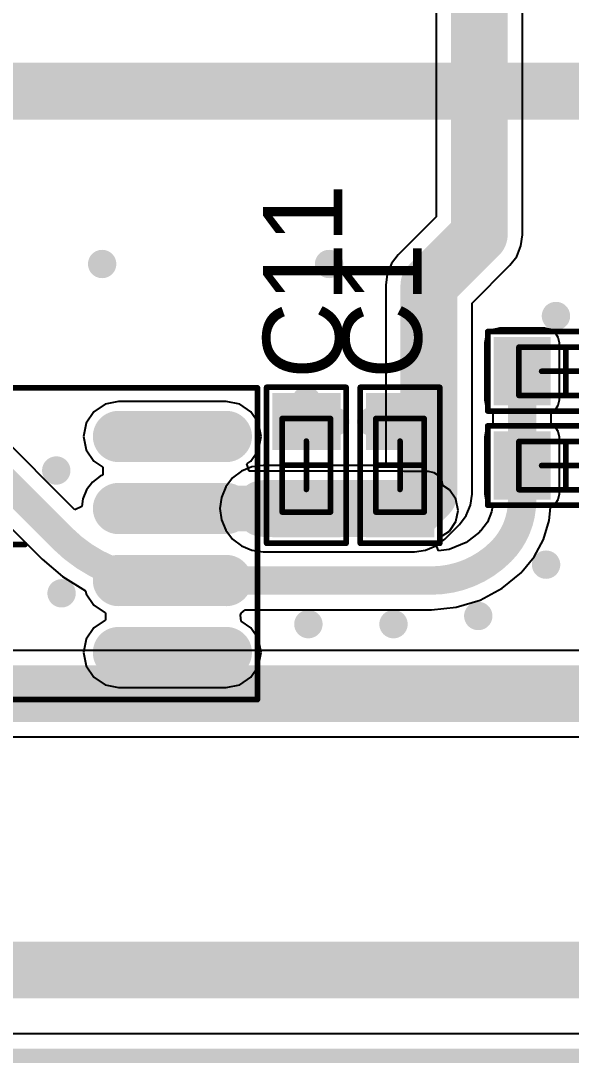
# Model space of a CAD drawing. Header units: millimetres. Extents: x 56 to 179, y 42 to 122.
# Drawn here: x 88.57 to 98.27, y 41.91 to 60.29 of the extents above; entities that cross this region are included whole.
import ezdxf

# ---------------------------------------------------------------- set-up
doc = ezdxf.new("R2010")
doc.units = ezdxf.units.MM
for name, color, linetype in [('BottomLayer', 5, 'Continuous'), ('KeepOutLayer', 6, 'Continuous'), ('Mechanical13', 56, 'Continuous'), ('Mechanical15', 56, 'Continuous'), ('Mechanical29', 56, 'Continuous'), ('MultiLayer', 9, 'Continuous'), ('TopLayer', 1, 'Continuous'), ('TopOverlay', 2, 'Continuous'), ('TopPaste', 8, 'Continuous'), ('TopSolder', 216, 'Continuous'), ('ViaHoleLayer', 16, 'Continuous')]:
    doc.layers.add(name, color=color, linetype=linetype)

# ---------------------------------------------------------------- blocks, each defined once
blk = doc.blocks.new('CC0603_2')
at = {"layer": 'Mechanical13', "const_width": 0.1}
for points in [[(-0.825, -0.425), (-0.825, 0.425)], [(0.825, 0.425), (-0.825, 0.425)], [(0.825, -0.425), (0.825, 0.425)], [(0.825, -0.425), (-0.825, -0.425)]]:
    blk.add_lwpolyline(points, dxfattribs=at)
at = {"layer": 'Mechanical13', "const_width": 0.05}
for points in [[(-0.85, 0.425, 1), (-0.8, 0.425, 1)], [(-0.85, 0.425, 1), (-0.8, 0.425, 1)], [(0.8, 0.425, 1), (0.85, 0.425, 1)], [(0.8, 0.425, 1), (0.85, 0.425, 1)], [(-0.85, -0.425, 1), (-0.8, -0.425, 1)], [(-0.85, -0.425, 1), (-0.8, -0.425, 1)], [(0.8, -0.425, 1), (0.85, -0.425, 1)], [(0.8, -0.425, 1), (0.85, -0.425, 1)]]:
    blk.add_lwpolyline(points, format="xyb", close=True, dxfattribs=at)
at = {"layer": 'Mechanical15', "const_width": 0.1}
for points in [[(0, -0.425), (0, 0.425)], [(0.425, 0), (-0.425, 0)]]:
    blk.add_lwpolyline(points, dxfattribs=at)
at = {"layer": 'Mechanical15', "const_width": 0.05}
for points in [[(-0.025, 0.425, 1), (0.025, 0.425, 1)], [(-0.45, 0, 1), (-0.4, 0, 1)], [(0.4, 0, 1), (0.45, 0, 1)], [(-0.025, -0.425, 1), (0.025, -0.425, 1)]]:
    blk.add_lwpolyline(points, format="xyb", close=True, dxfattribs=at)
at = {"layer": 'TopLayer'}
for points in [[(-1.17, -0.5), (-0.37, -0.5), (-1.17, 0.5), (-0.37, 0.5)], [(0.37, -0.5), (1.17, -0.5), (0.37, 0.5), (1.17, 0.5)]]:
    blk.add_solid(points, dxfattribs=at)
at = {"layer": 'TopOverlay', "const_width": 0.1}
for points in [[(-1.375, -0.7), (-1.375, 0.7)], [(1.375, 0.7), (-1.375, 0.7)], [(1.375, -0.7), (1.375, 0.7)], [(1.375, -0.7), (-1.375, -0.7)]]:
    blk.add_lwpolyline(points, dxfattribs=at)
at = {"layer": 'TopOverlay', "const_width": 0.05}
for points in [[(-1.4, 0.7, 1), (-1.35, 0.7, 1)], [(-1.4, 0.7, 1), (-1.35, 0.7, 1)], [(1.35, 0.7, 1), (1.4, 0.7, 1)], [(1.35, 0.7, 1), (1.4, 0.7, 1)], [(-1.4, -0.7, 1), (-1.35, -0.7, 1)], [(-1.4, -0.7, 1), (-1.35, -0.7, 1)], [(1.35, -0.7, 1), (1.4, -0.7, 1)], [(1.35, -0.7, 1), (1.4, -0.7, 1)]]:
    blk.add_lwpolyline(points, format="xyb", close=True, dxfattribs=at)
at = {"layer": 'TopPaste'}
for points in [[(-1.17, -0.5), (-0.37, -0.5), (-1.17, 0.5), (-0.37, 0.5)], [(0.37, -0.5), (1.17, -0.5), (0.37, 0.5), (1.17, 0.5)]]:
    blk.add_solid(points, dxfattribs=at)
at = {"layer": 'TopSolder'}
for points in [[(-1.272, -0.602), (-0.268, -0.602), (-1.272, 0.602), (-0.268, 0.602)], [(0.268, -0.602), (1.272, -0.602), (0.268, 0.602), (1.272, 0.602)]]:
    blk.add_solid(points, dxfattribs=at)
blk = doc.blocks.new('CC0603_3')
at = {"layer": 'Mechanical13', "const_width": 0.1}
for points in [[(-0.825, -0.425), (-0.825, 0.425)], [(0.825, 0.425), (-0.825, 0.425)], [(0.825, -0.425), (0.825, 0.425)], [(0.825, -0.425), (-0.825, -0.425)]]:
    blk.add_lwpolyline(points, dxfattribs=at)
at = {"layer": 'Mechanical13', "const_width": 0.05}
for points in [[(-0.85, 0.425, 1), (-0.8, 0.425, 1)], [(-0.85, 0.425, 1), (-0.8, 0.425, 1)], [(0.8, 0.425, 1), (0.85, 0.425, 1)], [(0.8, 0.425, 1), (0.85, 0.425, 1)], [(-0.85, -0.425, 1), (-0.8, -0.425, 1)], [(-0.85, -0.425, 1), (-0.8, -0.425, 1)], [(0.8, -0.425, 1), (0.85, -0.425, 1)], [(0.8, -0.425, 1), (0.85, -0.425, 1)]]:
    blk.add_lwpolyline(points, format="xyb", close=True, dxfattribs=at)
at = {"layer": 'Mechanical15', "const_width": 0.1}
for points in [[(0, -0.425), (0, 0.425)], [(0.425, 0), (-0.425, 0)]]:
    blk.add_lwpolyline(points, dxfattribs=at)
at = {"layer": 'Mechanical15', "const_width": 0.05}
for points in [[(-0.025, 0.425, 1), (0.025, 0.425, 1)], [(-0.45, 0, 1), (-0.4, 0, 1)], [(0.4, 0, 1), (0.45, 0, 1)], [(-0.025, -0.425, 1), (0.025, -0.425, 1)]]:
    blk.add_lwpolyline(points, format="xyb", close=True, dxfattribs=at)
at = {"layer": 'TopLayer'}
for points in [[(-1.17, -0.5), (-0.37, -0.5), (-1.17, 0.5), (-0.37, 0.5)], [(0.37, -0.5), (1.17, -0.5), (0.37, 0.5), (1.17, 0.5)]]:
    blk.add_solid(points, dxfattribs=at)
at = {"layer": 'TopOverlay', "const_width": 0.1}
for points in [[(-1.375, -0.7), (-1.375, 0.7)], [(1.375, 0.7), (-1.375, 0.7)], [(1.375, -0.7), (1.375, 0.7)], [(1.375, -0.7), (-1.375, -0.7)]]:
    blk.add_lwpolyline(points, dxfattribs=at)
at = {"layer": 'TopOverlay', "const_width": 0.05}
for points in [[(-1.4, 0.7, 1), (-1.35, 0.7, 1)], [(-1.4, 0.7, 1), (-1.35, 0.7, 1)], [(1.35, 0.7, 1), (1.4, 0.7, 1)], [(1.35, 0.7, 1), (1.4, 0.7, 1)], [(-1.4, -0.7, 1), (-1.35, -0.7, 1)], [(-1.4, -0.7, 1), (-1.35, -0.7, 1)], [(1.35, -0.7, 1), (1.4, -0.7, 1)], [(1.35, -0.7, 1), (1.4, -0.7, 1)]]:
    blk.add_lwpolyline(points, format="xyb", close=True, dxfattribs=at)
at = {"layer": 'TopPaste'}
for points in [[(-1.17, -0.5), (-0.37, -0.5), (-1.17, 0.5), (-0.37, 0.5)], [(0.37, -0.5), (1.17, -0.5), (0.37, 0.5), (1.17, 0.5)]]:
    blk.add_solid(points, dxfattribs=at)
at = {"layer": 'TopSolder'}
for points in [[(-1.272, -0.602), (-0.268, -0.602), (-1.272, 0.602), (-0.268, 0.602)], [(0.268, -0.602), (1.272, -0.602), (0.268, 0.602), (1.272, 0.602)]]:
    blk.add_solid(points, dxfattribs=at)
blk = doc.blocks.new('CC0603_20')
at = {"layer": 'Mechanical13', "const_width": 0.1}
for points in [[(-0.825, -0.425), (-0.825, 0.425)], [(-0.825, 0.425), (0.825, 0.425)], [(0.825, -0.425), (0.825, 0.425)], [(-0.825, -0.425), (0.825, -0.425)]]:
    blk.add_lwpolyline(points, dxfattribs=at)
at = {"layer": 'Mechanical13', "const_width": 0.05}
for points in [[(-0.85, 0.425, 1), (-0.8, 0.425, 1)], [(-0.85, 0.425, 1), (-0.8, 0.425, 1)], [(0.8, 0.425, 1), (0.85, 0.425, 1)], [(0.8, 0.425, 1), (0.85, 0.425, 1)], [(-0.85, -0.425, 1), (-0.8, -0.425, 1)], [(-0.85, -0.425, 1), (-0.8, -0.425, 1)], [(0.8, -0.425, 1), (0.85, -0.425, 1)], [(0.8, -0.425, 1), (0.85, -0.425, 1)]]:
    blk.add_lwpolyline(points, format="xyb", close=True, dxfattribs=at)
at = {"layer": 'Mechanical15', "const_width": 0.1}
for points in [[(0, -0.425), (0, 0.425)], [(-0.425, 0), (0.425, 0)]]:
    blk.add_lwpolyline(points, dxfattribs=at)
at = {"layer": 'Mechanical15', "const_width": 0.05}
for points in [[(-0.025, 0.425, 1), (0.025, 0.425, 1)], [(-0.45, 0, 1), (-0.4, 0, 1)], [(0.4, 0, 1), (0.45, 0, 1)], [(-0.025, -0.425, 1), (0.025, -0.425, 1)]]:
    blk.add_lwpolyline(points, format="xyb", close=True, dxfattribs=at)
at = {"layer": 'TopLayer'}
for points in [[(-1.17, -0.5), (-0.37, -0.5), (-1.17, 0.5), (-0.37, 0.5)], [(0.37, -0.5), (1.17, -0.5), (0.37, 0.5), (1.17, 0.5)]]:
    blk.add_solid(points, dxfattribs=at)
at = {"layer": 'TopOverlay', "const_width": 0.1}
for points in [[(-1.375, -0.7), (-1.375, 0.7)], [(-1.375, 0.7), (1.375, 0.7)], [(1.375, -0.7), (1.375, 0.7)], [(-1.375, -0.7), (1.375, -0.7)]]:
    blk.add_lwpolyline(points, dxfattribs=at)
at = {"layer": 'TopOverlay', "const_width": 0.05}
for points in [[(-1.4, 0.7, 1), (-1.35, 0.7, 1)], [(-1.4, 0.7, 1), (-1.35, 0.7, 1)], [(1.35, 0.7, 1), (1.4, 0.7, 1)], [(1.35, 0.7, 1), (1.4, 0.7, 1)], [(-1.4, -0.7, 1), (-1.35, -0.7, 1)], [(-1.4, -0.7, 1), (-1.35, -0.7, 1)], [(1.35, -0.7, 1), (1.4, -0.7, 1)], [(1.35, -0.7, 1), (1.4, -0.7, 1)]]:
    blk.add_lwpolyline(points, format="xyb", close=True, dxfattribs=at)
at = {"layer": 'TopPaste'}
for points in [[(-1.17, -0.5), (-0.37, -0.5), (-1.17, 0.5), (-0.37, 0.5)], [(0.37, -0.5), (1.17, -0.5), (0.37, 0.5), (1.17, 0.5)]]:
    blk.add_solid(points, dxfattribs=at)
at = {"layer": 'TopSolder'}
for points in [[(-1.272, -0.602), (-0.268, -0.602), (-1.272, 0.602), (-0.268, 0.602)], [(0.268, -0.602), (1.272, -0.602), (0.268, 0.602), (1.272, 0.602)]]:
    blk.add_solid(points, dxfattribs=at)
blk = doc.blocks.new('SOIC_8N_28')
at = {"layer": 'Mechanical15', "const_width": 0.1}
for points in [[(0, -0.5), (0, 0.5)], [(-0.5, 0), (0.5, 0)]]:
    blk.add_lwpolyline(points, dxfattribs=at)
at = {"layer": 'Mechanical15', "const_width": 0.05}
for points in [[(-0.025, 0.5, 1), (0.025, 0.5, 1)], [(-0.525, 0, 1), (-0.475, 0, 1)], [(0.475, 0, 1), (0.525, 0, 1)], [(-0.025, -0.5, 1), (0.025, -0.5, 1)]]:
    blk.add_lwpolyline(points, format="xyb", close=True, dxfattribs=at)
at = {"layer": 'Mechanical15'}
blk.add_lwpolyline([(-4.182, -2.75), (4.176, -2.75)], dxfattribs=at)
for points in [[(-4.182, -2.75, 1), (-4.182, -2.75, 1)], [(4.176, -2.75, 1), (4.176, -2.75, 1)]]:
    blk.add_lwpolyline(points, format="xyb", close=True, dxfattribs=at)
at = {"layer": 'TopLayer', "const_width": 0.7}
for points in [[(-2.15, 1.905), (-4.05, 1.905)], [(4.05, 1.905), (2.15, 1.905)], [(-2.15, 0.635), (-4.05, 0.635)], [(4.05, 0.635), (2.15, 0.635)], [(-2.15, -0.635), (-4.05, -0.635)], [(4.05, -0.635), (2.15, -0.635)], [(-2.15, -1.905), (-4.05, -1.905)], [(4.05, -1.905), (2.15, -1.905)]]:
    blk.add_lwpolyline(points, dxfattribs=at)
at = {"layer": 'TopLayer', "const_width": 0.35}
for points in [[(-4.225, 1.905, 1), (-3.875, 1.905, 1)], [(-2.325, 1.905, 1), (-1.975, 1.905, 1)], [(1.975, 1.905, 1), (2.325, 1.905, 1)], [(3.875, 1.905, 1), (4.225, 1.905, 1)], [(-4.225, 0.635, 1), (-3.875, 0.635, 1)], [(-2.325, 0.635, 1), (-1.975, 0.635, 1)], [(1.975, 0.635, 1), (2.325, 0.635, 1)], [(3.875, 0.635, 1), (4.225, 0.635, 1)], [(-4.225, -0.635, 1), (-3.875, -0.635, 1)], [(-2.325, -0.635, 1), (-1.975, -0.635, 1)], [(1.975, -0.635, 1), (2.325, -0.635, 1)], [(3.875, -0.635, 1), (4.225, -0.635, 1)], [(-4.225, -1.905, 1), (-3.875, -1.905, 1)], [(-2.325, -1.905, 1), (-1.975, -1.905, 1)], [(1.975, -1.905, 1), (2.325, -1.905, 1)], [(3.875, -1.905, 1), (4.225, -1.905, 1)]]:
    blk.add_lwpolyline(points, format="xyb", close=True, dxfattribs=at)
at = {"layer": 'TopOverlay', "const_width": 0.1}
for points in [[(-4.61, 2.178), (-4.026, 2.762)], [(-4.026, 2.762), (4.599, 2.762)], [(4.599, -2.733), (4.599, 2.762)], [(-4.61, -2.733), (-4.61, 2.178)], [(-4.61, -2.733), (4.599, -2.733)]]:
    blk.add_lwpolyline(points, dxfattribs=at)
at = {"layer": 'TopOverlay', "const_width": 0.05}
for points in [[(-4.051, 2.762, 1), (-4.001, 2.762, 1)], [(-4.051, 2.762, 1), (-4.001, 2.762, 1)], [(4.574, 2.762, 1), (4.624, 2.762, 1)], [(4.574, 2.762, 1), (4.624, 2.762, 1)], [(-4.635, 2.178, 1), (-4.585, 2.178, 1)], [(-4.635, 2.178, 1), (-4.585, 2.178, 1)], [(-4.635, -2.733, 1), (-4.585, -2.733, 1)], [(-4.635, -2.733, 1), (-4.585, -2.733, 1)], [(4.574, -2.733, 1), (4.624, -2.733, 1)], [(4.574, -2.733, 1), (4.624, -2.733, 1)]]:
    blk.add_lwpolyline(points, format="xyb", close=True, dxfattribs=at)
at = {"layer": 'TopPaste', "const_width": 0.7}
for points in [[(-2.15, 1.905), (-4.05, 1.905)], [(4.05, 1.905), (2.15, 1.905)], [(-2.15, 0.635), (-4.05, 0.635)], [(4.05, 0.635), (2.15, 0.635)], [(-2.15, -0.635), (-4.05, -0.635)], [(4.05, -0.635), (2.15, -0.635)], [(-2.15, -1.905), (-4.05, -1.905)], [(4.05, -1.905), (2.15, -1.905)]]:
    blk.add_lwpolyline(points, dxfattribs=at)
at = {"layer": 'TopPaste', "const_width": 0.35}
for points in [[(-4.225, 1.905, 1), (-3.875, 1.905, 1)], [(-2.325, 1.905, 1), (-1.975, 1.905, 1)], [(1.975, 1.905, 1), (2.325, 1.905, 1)], [(3.875, 1.905, 1), (4.225, 1.905, 1)], [(-4.225, 0.635, 1), (-3.875, 0.635, 1)], [(-2.325, 0.635, 1), (-1.975, 0.635, 1)], [(1.975, 0.635, 1), (2.325, 0.635, 1)], [(3.875, 0.635, 1), (4.225, 0.635, 1)], [(-4.225, -0.635, 1), (-3.875, -0.635, 1)], [(-2.325, -0.635, 1), (-1.975, -0.635, 1)], [(1.975, -0.635, 1), (2.325, -0.635, 1)], [(3.875, -0.635, 1), (4.225, -0.635, 1)], [(-4.225, -1.905, 1), (-3.875, -1.905, 1)], [(-2.325, -1.905, 1), (-1.975, -1.905, 1)], [(1.975, -1.905, 1), (2.325, -1.905, 1)], [(3.875, -1.905, 1), (4.225, -1.905, 1)]]:
    blk.add_lwpolyline(points, format="xyb", close=True, dxfattribs=at)
at = {"layer": 'TopSolder', "const_width": 0.903}
for points in [[(-2.15, 1.905), (-4.05, 1.905)], [(4.05, 1.905), (2.15, 1.905)], [(-2.15, 0.635), (-4.05, 0.635)], [(4.05, 0.635), (2.15, 0.635)], [(-2.15, -0.635), (-4.05, -0.635)], [(4.05, -0.635), (2.15, -0.635)], [(-2.15, -1.905), (-4.05, -1.905)], [(4.05, -1.905), (2.15, -1.905)]]:
    blk.add_lwpolyline(points, dxfattribs=at)
at = {"layer": 'TopSolder', "const_width": 0.452}
for points in [[(-4.276, 1.905, 1), (-3.824, 1.905, 1)], [(-2.376, 1.905, 1), (-1.924, 1.905, 1)], [(1.924, 1.905, 1), (2.376, 1.905, 1)], [(3.824, 1.905, 1), (4.276, 1.905, 1)], [(-4.276, 0.635, 1), (-3.824, 0.635, 1)], [(-2.376, 0.635, 1), (-1.924, 0.635, 1)], [(1.924, 0.635, 1), (2.376, 0.635, 1)], [(3.824, 0.635, 1), (4.276, 0.635, 1)], [(-4.276, -0.635, 1), (-3.824, -0.635, 1)], [(-2.376, -0.635, 1), (-1.924, -0.635, 1)], [(1.924, -0.635, 1), (2.376, -0.635, 1)], [(3.824, -0.635, 1), (4.276, -0.635, 1)], [(-4.276, -1.905, 1), (-3.824, -1.905, 1)], [(-2.376, -1.905, 1), (-1.924, -1.905, 1)], [(1.924, -1.905, 1), (2.376, -1.905, 1)], [(3.824, -1.905, 1), (4.276, -1.905, 1)]]:
    blk.add_lwpolyline(points, format="xyb", close=True, dxfattribs=at)
blk = doc.blocks.new('CC0603_42')
at = {"layer": 'Mechanical13', "const_width": 0.1}
for points in [[(-0.825, -0.425), (-0.825, 0.425)], [(-0.825, 0.425), (0.825, 0.425)], [(0.825, -0.425), (0.825, 0.425)], [(-0.825, -0.425), (0.825, -0.425)]]:
    blk.add_lwpolyline(points, dxfattribs=at)
at = {"layer": 'Mechanical13', "const_width": 0.05}
for points in [[(-0.85, 0.425, 1), (-0.8, 0.425, 1)], [(-0.85, 0.425, 1), (-0.8, 0.425, 1)], [(0.8, 0.425, 1), (0.85, 0.425, 1)], [(0.8, 0.425, 1), (0.85, 0.425, 1)], [(-0.85, -0.425, 1), (-0.8, -0.425, 1)], [(-0.85, -0.425, 1), (-0.8, -0.425, 1)], [(0.8, -0.425, 1), (0.85, -0.425, 1)], [(0.8, -0.425, 1), (0.85, -0.425, 1)]]:
    blk.add_lwpolyline(points, format="xyb", close=True, dxfattribs=at)
at = {"layer": 'Mechanical15', "const_width": 0.1}
for points in [[(0, -0.425), (0, 0.425)], [(-0.425, 0), (0.425, 0)]]:
    blk.add_lwpolyline(points, dxfattribs=at)
at = {"layer": 'Mechanical15', "const_width": 0.05}
for points in [[(-0.025, 0.425, 1), (0.025, 0.425, 1)], [(-0.45, 0, 1), (-0.4, 0, 1)], [(0.4, 0, 1), (0.45, 0, 1)], [(-0.025, -0.425, 1), (0.025, -0.425, 1)]]:
    blk.add_lwpolyline(points, format="xyb", close=True, dxfattribs=at)
at = {"layer": 'TopLayer'}
for points in [[(-1.17, -0.5), (-0.37, -0.5), (-1.17, 0.5), (-0.37, 0.5)], [(0.37, -0.5), (1.17, -0.5), (0.37, 0.5), (1.17, 0.5)]]:
    blk.add_solid(points, dxfattribs=at)
at = {"layer": 'TopOverlay', "const_width": 0.1}
for points in [[(-1.375, -0.7), (-1.375, 0.7)], [(-1.375, 0.7), (1.375, 0.7)], [(1.375, -0.7), (1.375, 0.7)], [(-1.375, -0.7), (1.375, -0.7)]]:
    blk.add_lwpolyline(points, dxfattribs=at)
at = {"layer": 'TopOverlay', "const_width": 0.05}
for points in [[(-1.4, 0.7, 1), (-1.35, 0.7, 1)], [(-1.4, 0.7, 1), (-1.35, 0.7, 1)], [(1.35, 0.7, 1), (1.4, 0.7, 1)], [(1.35, 0.7, 1), (1.4, 0.7, 1)], [(-1.4, -0.7, 1), (-1.35, -0.7, 1)], [(-1.4, -0.7, 1), (-1.35, -0.7, 1)], [(1.35, -0.7, 1), (1.4, -0.7, 1)], [(1.35, -0.7, 1), (1.4, -0.7, 1)]]:
    blk.add_lwpolyline(points, format="xyb", close=True, dxfattribs=at)
at = {"layer": 'TopPaste'}
for points in [[(-1.17, -0.5), (-0.37, -0.5), (-1.17, 0.5), (-0.37, 0.5)], [(0.37, -0.5), (1.17, -0.5), (0.37, 0.5), (1.17, 0.5)]]:
    blk.add_solid(points, dxfattribs=at)
at = {"layer": 'TopSolder'}
for points in [[(-1.272, -0.602), (-0.268, -0.602), (-1.272, 0.602), (-0.268, 0.602)], [(0.268, -0.602), (1.272, -0.602), (0.268, 0.602), (1.272, 0.602)]]:
    blk.add_solid(points, dxfattribs=at)

msp = doc.modelspace()

# ---------------------------------------------------------------- linework, layer by layer
at = {"layer": 'BottomLayer'}
for p, q in [((95.886, 75.057), (95.886, 56.83)), ((97.408, 56.515), (97.408, 74.296)), ((95.886, 56.83), (95.22, 56.164)), ((97.382, 56.318), (97.408, 56.515)), ((97.306, 56.135), (97.382, 56.318)), ((95.22, 56.164), (95.099, 56.006)), ((97.185, 55.977), (97.306, 56.135)), ((95.099, 56.006), (95.023, 55.823)), ((96.519, 55.311), (97.185, 55.977)), ((95.023, 55.823), (94.997, 55.626)), ((94.997, 55.626), (94.997, 52.45)), ((96.519, 51.943), (96.519, 55.311)), ((92.64, 52.424), (92.457, 52.348)), ((92.837, 52.45), (92.64, 52.424)), ((94.997, 52.45), (92.837, 52.45)), ((92.299, 52.227), (92.178, 52.069)), ((92.457, 52.348), (92.299, 52.227)), ((92.178, 52.069), (92.102, 51.886)), ((92.102, 51.886), (92.076, 51.689)), ((96.493, 51.746), (96.519, 51.943)), ((92.076, 51.689), (92.102, 51.492)), ((96.448, 51.639), (96.493, 51.746)), ((92.102, 51.492), (92.178, 51.309)), ((96.296, 51.405), (96.417, 51.563)), ((96.417, 51.563), (96.448, 51.639)), ((92.178, 51.309), (92.299, 51.151)), ((96.042, 51.151), (96.296, 51.405)), ((92.299, 51.151), (92.457, 51.03)), ((95.884, 51.03), (96.042, 51.151)), ((92.457, 51.03), (92.64, 50.954)), ((92.64, 50.954), (92.837, 50.928)), ((92.837, 50.928), (95.504, 50.928)), ((95.504, 50.928), (95.701, 50.954)), ((95.701, 50.954), (95.884, 51.03)), ((98.932, 49.185), (87.121, 49.185)), ((86.36, 47.664), (98.617, 47.664)), ((154.552, 42.425), (57.538, 42.425))]:
    msp.add_line(p, q, dxfattribs=at)
at = {"layer": 'BottomLayer', "const_width": 1}
for points in [[(96.647, 56.515), (96.647, 75.057)], [(95.758, 55.626), (96.647, 56.515)], [(95.758, 51.943), (95.758, 55.626)], [(95.504, 51.689), (95.758, 51.943)], [(92.837, 51.689), (95.504, 51.689)], [(86.36, 48.425), (98.932, 48.425)]]:
    msp.add_lwpolyline(points, dxfattribs=at)
at = {"layer": 'BottomLayer'}
for points, const_width in [([(88.835, 59.055, 1), (89.085, 59.055, 1)], 0.25), ([(90.098, 59.055, 1), (90.348, 59.055, 1)], 0.25), ([(91.362, 59.055, 1), (91.612, 59.055, 1)], 0.25), ([(92.625, 59.055, 1), (92.875, 59.055, 1)], 0.25), ([(93.888, 59.055, 1), (94.138, 59.055, 1)], 0.25), ([(95.152, 59.055, 1), (95.402, 59.055, 1)], 0.25), ([(97.678, 59.055, 1), (97.928, 59.055, 1)], 0.25), ([(96.397, 56.515, 1), (96.897, 56.515, 1)], 0.5), ([(96.397, 56.515, 1), (96.897, 56.515, 1)], 0.5), ([(89.875, 56, 1), (90.125, 56, 1)], 0.25), ([(93.875, 56, 1), (94.125, 56, 1)], 0.25), ([(95.508, 55.626, 1), (96.008, 55.626, 1)], 0.5), ([(95.508, 55.626, 1), (96.008, 55.626, 1)], 0.5), ([(97.873, 55.083, 1), (98.123, 55.083, 1)], 0.25), ([(93.474, 53.594, 1), (93.724, 53.594, 1)], 0.25), ([(93.982, 53.221, 1), (94.232, 53.221, 1)], 0.25), ([(94.617, 53.221, 1), (94.867, 53.221, 1)], 0.25), ([(89.066, 52.359, 1), (89.316, 52.359, 1)], 0.25), ([(95.508, 51.943, 1), (96.008, 51.943, 1)], 0.5), ([(95.508, 51.943, 1), (96.008, 51.943, 1)], 0.5), ([(92.587, 51.689, 1), (93.087, 51.689, 1)], 0.5), ([(95.254, 51.689, 1), (95.754, 51.689, 1)], 0.5), ([(95.254, 51.689, 1), (95.754, 51.689, 1)], 0.5), ([(92.712, 51.689, 1), (92.962, 51.689, 1)], 0.25), ([(94.236, 51.689, 1), (94.486, 51.689, 1)], 0.25), ([(95.633, 51.655, 1), (95.883, 51.655, 1)], 0.25), ([(97.699, 50.699, 1), (97.949, 50.699, 1)], 0.25), ([(89.16, 50.194, 1), (89.41, 50.194, 1)], 0.25), ([(96.504, 49.794, 1), (96.754, 49.794, 1)], 0.25), ([(93.51, 49.65, 1), (93.76, 49.65, 1)], 0.25), ([(95.01, 49.65, 1), (95.26, 49.65, 1)], 0.25), ([(88.835, 43.561, 1), (89.085, 43.561, 1)], 0.25), ([(90.098, 43.561, 1), (90.348, 43.561, 1)], 0.25), ([(91.362, 43.561, 1), (91.612, 43.561, 1)], 0.25), ([(92.625, 43.561, 1), (92.875, 43.561, 1)], 0.25), ([(93.888, 43.561, 1), (94.138, 43.561, 1)], 0.25), ([(95.152, 43.561, 1), (95.402, 43.561, 1)], 0.25), ([(96.415, 43.561, 1), (96.665, 43.561, 1)], 0.25), ([(96.415, 43.561, 1), (96.665, 43.561, 1)], 0.25), ([(97.678, 43.561, 1), (97.928, 43.561, 1)], 0.25)]:
    msp.add_lwpolyline(points, format="xyb", close=True, dxfattribs=dict(at, const_width=const_width))
at = {"layer": 'KeepOutLayer', "const_width": 0.254}
msp.add_lwpolyline([(57.023, 42.037), (154.94, 42.037)], dxfattribs=at)
at = {"layer": 'Mechanical29', "const_width": 0.254}
msp.add_lwpolyline([(57.023, 42.037), (154.94, 42.037)], dxfattribs=at)
at = {"layer": 'MultiLayer', "const_width": 0.25}
for points in [[(88.835, 59.055, 1), (89.085, 59.055, 1)], [(90.098, 59.055, 1), (90.348, 59.055, 1)], [(91.362, 59.055, 1), (91.612, 59.055, 1)], [(92.625, 59.055, 1), (92.875, 59.055, 1)], [(93.888, 59.055, 1), (94.138, 59.055, 1)], [(95.152, 59.055, 1), (95.402, 59.055, 1)], [(97.678, 59.055, 1), (97.928, 59.055, 1)], [(89.875, 56, 1), (90.125, 56, 1)], [(93.875, 56, 1), (94.125, 56, 1)], [(97.873, 55.083, 1), (98.123, 55.083, 1)], [(93.474, 53.594, 1), (93.724, 53.594, 1)], [(93.982, 53.221, 1), (94.232, 53.221, 1)], [(94.617, 53.221, 1), (94.867, 53.221, 1)], [(89.066, 52.359, 1), (89.316, 52.359, 1)], [(92.712, 51.689, 1), (92.962, 51.689, 1)], [(94.236, 51.689, 1), (94.486, 51.689, 1)], [(95.633, 51.655, 1), (95.883, 51.655, 1)], [(97.699, 50.699, 1), (97.949, 50.699, 1)], [(89.16, 50.194, 1), (89.41, 50.194, 1)], [(96.504, 49.794, 1), (96.754, 49.794, 1)], [(93.51, 49.65, 1), (93.76, 49.65, 1)], [(95.01, 49.65, 1), (95.26, 49.65, 1)], [(88.835, 43.561, 1), (89.085, 43.561, 1)], [(90.098, 43.561, 1), (90.348, 43.561, 1)], [(91.362, 43.561, 1), (91.612, 43.561, 1)], [(92.625, 43.561, 1), (92.875, 43.561, 1)], [(93.888, 43.561, 1), (94.138, 43.561, 1)], [(95.152, 43.561, 1), (95.402, 43.561, 1)], [(96.415, 43.561, 1), (96.665, 43.561, 1)], [(96.415, 43.561, 1), (96.665, 43.561, 1)], [(97.678, 43.561, 1), (97.928, 43.561, 1)]]:
    msp.add_lwpolyline(points, format="xyb", close=True, dxfattribs=at)
at = {"layer": 'TopLayer'}
for p, q in [((96.818, 54.791), (96.762, 54.707)), ((96.902, 54.847), (96.818, 54.791)), ((97.001, 54.867), (96.902, 54.847)), ((97.801, 54.867), (97.001, 54.867)), ((97.9, 54.847), (97.801, 54.867)), ((97.984, 54.791), (97.9, 54.847)), ((98.04, 54.707), (97.984, 54.791)), ((96.762, 54.707), (96.742, 54.608)), ((96.742, 54.608), (96.742, 53.608)), ((98.06, 54.608), (98.04, 54.707)), ((98.06, 53.608), (98.06, 54.608)), ((89.521, 51.668), (87.468, 53.721)), ((90.052, 53.528), (89.853, 53.394)), ((90.288, 53.575), (90.052, 53.528)), ((92.188, 53.575), (90.288, 53.575)), ((92.424, 53.528), (92.188, 53.575)), ((92.623, 53.394), (92.424, 53.528)), ((96.742, 53.608), (96.762, 53.509)), ((96.762, 53.509), (96.818, 53.425)), ((97.984, 53.425), (98.04, 53.509)), ((98.04, 53.509), (98.06, 53.608)), ((89.853, 53.394), (89.719, 53.195)), ((92.757, 53.195), (92.623, 53.394)), ((96.818, 53.425), (96.887, 53.379)), ((96.887, 53.379), (96.887, 53.176)), ((97.915, 53.379), (97.984, 53.425)), ((97.915, 53.176), (97.915, 53.379)), ((89.719, 53.195), (89.672, 52.959)), ((92.804, 52.959), (92.757, 53.195)), ((96.818, 53.129), (96.762, 53.045)), ((96.887, 53.176), (96.818, 53.129)), ((97.984, 53.129), (97.915, 53.176)), ((98.04, 53.045), (97.984, 53.129)), ((86.741, 52.995), (88.937, 50.8)), ((89.672, 52.959), (89.719, 52.723)), ((92.757, 52.723), (92.804, 52.959)), ((96.762, 53.045), (96.742, 52.946)), ((96.742, 52.946), (96.742, 51.946)), ((98.06, 52.946), (98.04, 53.045)), ((98.06, 51.946), (98.06, 52.946)), ((89.719, 52.723), (89.853, 52.524)), ((92.623, 52.524), (92.757, 52.723)), ((89.853, 52.524), (90.013, 52.417)), ((90.013, 52.417), (90.011, 52.283)), ((92.552, 52.476), (92.623, 52.524)), ((92.59, 52.349), (92.552, 52.476)), ((89.967, 52.26), (89.831, 52.155)), ((90.009, 52.278), (89.967, 52.26)), ((90.011, 52.283), (90.009, 52.278)), ((95.25, 52.349), (92.59, 52.349)), ((95.316, 52.34), (95.25, 52.349)), ((95.75, 52.34), (95.316, 52.34)), ((95.849, 52.32), (95.75, 52.34)), ((95.933, 52.264), (95.849, 52.32)), ((95.989, 52.18), (95.933, 52.264)), ((89.726, 52.019), (89.66, 51.86)), ((89.831, 52.155), (89.726, 52.019)), ((96.006, 52.095), (95.989, 52.18)), ((96.121, 52.018), (96.006, 52.095)), ((96.233, 51.851), (96.121, 52.018)), ((89.66, 51.86), (89.642, 51.727)), ((96.272, 51.655), (96.233, 51.851)), ((96.742, 51.946), (96.762, 51.847)), ((96.762, 51.847), (96.818, 51.763)), ((97.984, 51.763), (98.04, 51.847)), ((98.04, 51.847), (98.06, 51.946)), ((89.642, 51.727), (89.521, 51.668)), ((96.233, 51.458), (96.272, 51.655)), ((96.818, 51.763), (96.877, 51.724)), ((96.877, 51.724), (96.865, 51.63)), ((97.879, 51.479), (97.902, 51.708)), ((97.902, 51.708), (97.984, 51.763)), ((96.121, 51.291), (96.233, 51.458)), ((96.865, 51.63), (96.789, 51.446)), ((97.778, 51.144), (97.879, 51.479)), ((95.994, 51.206), (96.121, 51.291)), ((96.665, 51.29), (96.651, 51.271)), ((96.674, 51.297), (96.665, 51.29)), ((96.789, 51.446), (96.674, 51.297)), ((95.882, 51.064), (95.933, 51.098)), ((95.933, 51.098), (95.989, 51.182)), ((95.989, 51.182), (95.994, 51.206)), ((96.416, 51.09), (96.119, 50.967)), ((96.651, 51.271), (96.416, 51.09)), ((97.613, 50.835), (97.778, 51.144)), ((95.928, 50.942), (95.882, 51.064)), ((96.119, 50.967), (95.928, 50.942)), ((88.937, 50.8), (88.94, 50.797)), ((88.94, 50.797), (89.301, 50.489)), ((97.399, 50.574), (97.613, 50.835)), ((97.051, 50.283), (97.392, 50.563)), ((97.391, 50.564), (97.399, 50.574)), ((97.392, 50.563), (97.391, 50.564)), ((89.301, 50.489), (89.708, 50.24)), ((89.708, 50.24), (89.719, 50.183)), ((89.719, 50.183), (89.853, 49.984)), ((96.662, 50.075), (97.051, 50.283)), ((96.24, 49.947), (96.662, 50.075)), ((89.853, 49.984), (90.052, 49.85)), ((90.052, 49.85), (90.059, 49.849)), ((90.059, 49.849), (90.059, 49.719)), ((92.441, 49.806), (92.449, 49.842)), ((92.448, 49.702), (92.441, 49.806)), ((92.449, 49.842), (92.521, 49.905)), ((92.521, 49.905), (95.802, 49.905)), ((95.802, 49.904), (96.24, 49.947)), ((95.802, 49.905), (95.802, 49.904)), ((90.052, 49.718), (89.853, 49.584)), ((90.059, 49.719), (90.052, 49.718)), ((92.623, 49.584), (92.448, 49.702)), ((89.853, 49.584), (89.719, 49.385)), ((92.757, 49.385), (92.623, 49.584)), ((89.719, 49.385), (89.672, 49.149)), ((92.804, 49.149), (92.757, 49.385)), ((89.672, 49.149), (89.719, 48.913)), ((92.757, 48.913), (92.804, 49.149)), ((89.719, 48.913), (89.853, 48.714)), ((92.623, 48.714), (92.757, 48.913)), ((89.853, 48.714), (90.052, 48.58)), ((92.424, 48.58), (92.623, 48.714)), ((90.052, 48.58), (90.288, 48.533)), ((90.288, 48.533), (92.188, 48.533)), ((92.188, 48.533), (92.424, 48.58)), ((154.552, 42.425), (57.538, 42.425))]:
    msp.add_line(p, q, dxfattribs=at)
for points, const_width in [([(88.835, 59.055, 1), (89.085, 59.055, 1)], 0.25), ([(90.098, 59.055, 1), (90.348, 59.055, 1)], 0.25), ([(91.362, 59.055, 1), (91.612, 59.055, 1)], 0.25), ([(92.625, 59.055, 1), (92.875, 59.055, 1)], 0.25), ([(93.888, 59.055, 1), (94.138, 59.055, 1)], 0.25), ([(95.152, 59.055, 1), (95.402, 59.055, 1)], 0.25), ([(97.678, 59.055, 1), (97.928, 59.055, 1)], 0.25), ([(89.875, 56, 1), (90.125, 56, 1)], 0.25), ([(93.875, 56, 1), (94.125, 56, 1)], 0.25), ([(97.873, 55.083, 1), (98.123, 55.083, 1)], 0.25), ([(97.276, 54.108, 1), (97.526, 54.108, 1)], 0.25), ([(93.474, 53.594, 1), (93.724, 53.594, 1)], 0.25), ([(93.982, 53.221, 1), (94.232, 53.221, 1)], 0.25), ([(94.617, 53.221, 1), (94.867, 53.221, 1)], 0.25), ([(89.066, 52.359, 1), (89.316, 52.359, 1)], 0.25), ([(90.097, 51.689, 1), (90.497, 51.689, 1)], 0.4), ([(95.05, 51.689, 1), (95.45, 51.689, 1)], 0.4), ([(97.276, 51.827, 1), (97.526, 51.827, 1)], 0.25), ([(97.276, 51.827, 1), (97.526, 51.827, 1)], 0.25), ([(92.712, 51.689, 1), (92.962, 51.689, 1)], 0.25), ([(94.236, 51.689, 1), (94.486, 51.689, 1)], 0.25), ([(95.633, 51.655, 1), (95.883, 51.655, 1)], 0.25), ([(89.175, 51.163, 1), (89.425, 51.163, 1)], 0.25), ([(89.175, 51.163, 1), (89.425, 51.163, 1)], 0.25), ([(96.903, 50.927, 1), (97.153, 50.927, 1)], 0.25), ([(96.903, 50.927, 1), (97.153, 50.927, 1)], 0.25), ([(97.699, 50.699, 1), (97.949, 50.699, 1)], 0.25), ([(90.971, 50.419, 1), (91.221, 50.419, 1)], 0.25), ([(90.971, 50.419, 1), (91.221, 50.419, 1)], 0.25), ([(91.113, 50.419, 1), (91.363, 50.419, 1)], 0.25), ([(91.113, 50.419, 1), (91.363, 50.419, 1)], 0.25), ([(95.677, 50.419, 1), (95.927, 50.419, 1)], 0.25), ([(95.677, 50.419, 1), (95.927, 50.419, 1)], 0.25), ([(89.16, 50.194, 1), (89.41, 50.194, 1)], 0.25), ([(96.504, 49.794, 1), (96.754, 49.794, 1)], 0.25), ([(93.51, 49.65, 1), (93.76, 49.65, 1)], 0.25), ([(95.01, 49.65, 1), (95.26, 49.65, 1)], 0.25), ([(88.835, 43.561, 1), (89.085, 43.561, 1)], 0.25), ([(90.098, 43.561, 1), (90.348, 43.561, 1)], 0.25), ([(91.362, 43.561, 1), (91.612, 43.561, 1)], 0.25), ([(92.625, 43.561, 1), (92.875, 43.561, 1)], 0.25), ([(93.888, 43.561, 1), (94.138, 43.561, 1)], 0.25), ([(95.152, 43.561, 1), (95.402, 43.561, 1)], 0.25), ([(96.415, 43.561, 1), (96.665, 43.561, 1)], 0.25), ([(96.415, 43.561, 1), (96.665, 43.561, 1)], 0.25), ([(97.678, 43.561, 1), (97.928, 43.561, 1)], 0.25)]:
    msp.add_lwpolyline(points, format="xyb", close=True, dxfattribs=dict(at, const_width=const_width))
for points, const_width in [([(97.401, 51.827), (97.401, 54.108)], 0.5), ([(87.105, 53.358), (89.3, 51.163)], 0.5), ([(90.297, 51.689), (95.25, 51.689)], 0.8), ([(91.096, 50.419), (91.238, 50.419)], 0.5), ([(91.238, 50.419), (95.802, 50.419)], 0.5)]:
    msp.add_lwpolyline(points, dxfattribs=dict(at, const_width=const_width))
at = {"layer": 'TopLayer', "const_width": 0.5}
for points in [[(97.401, 51.827, -0.198912), (97.028, 50.927)], [(91.096, 50.419, -0.198912), (89.3, 51.163)], [(97.028, 50.927, -0.198912), (95.802, 50.419)]]:
    msp.add_lwpolyline(points, format="xyb", dxfattribs=at)
at = {"layer": 'TopSolder'}
for points in [[(75.818, 58.547), (100.818, 58.547), (75.818, 59.547), (100.818, 59.547)], [(75.818, 43.053), (100.818, 43.053), (75.818, 44.053), (100.818, 44.053)]]:
    msp.add_solid(points, dxfattribs=at)
at = {"layer": 'ViaHoleLayer', "const_width": 0.15}
for points in [[(88.885, 59.055, 1), (89.035, 59.055, 1)], [(90.148, 59.055, 1), (90.298, 59.055, 1)], [(91.412, 59.055, 1), (91.562, 59.055, 1)], [(92.675, 59.055, 1), (92.825, 59.055, 1)], [(93.938, 59.055, 1), (94.088, 59.055, 1)], [(95.202, 59.055, 1), (95.352, 59.055, 1)], [(97.728, 59.055, 1), (97.878, 59.055, 1)], [(89.925, 56, 1), (90.075, 56, 1)], [(93.925, 56, 1), (94.075, 56, 1)], [(97.923, 55.083, 1), (98.073, 55.083, 1)], [(93.524, 53.594, 1), (93.674, 53.594, 1)], [(94.032, 53.221, 1), (94.182, 53.221, 1)], [(94.667, 53.221, 1), (94.817, 53.221, 1)], [(89.116, 52.359, 1), (89.266, 52.359, 1)], [(92.762, 51.689, 1), (92.912, 51.689, 1)], [(94.286, 51.689, 1), (94.436, 51.689, 1)], [(95.683, 51.655, 1), (95.833, 51.655, 1)], [(97.749, 50.699, 1), (97.899, 50.699, 1)], [(89.21, 50.194, 1), (89.36, 50.194, 1)], [(96.554, 49.794, 1), (96.704, 49.794, 1)], [(93.56, 49.65, 1), (93.71, 49.65, 1)], [(95.06, 49.65, 1), (95.21, 49.65, 1)], [(88.885, 43.561, 1), (89.035, 43.561, 1)], [(90.148, 43.561, 1), (90.298, 43.561, 1)], [(91.412, 43.561, 1), (91.562, 43.561, 1)], [(92.675, 43.561, 1), (92.825, 43.561, 1)], [(93.938, 43.561, 1), (94.088, 43.561, 1)], [(95.202, 43.561, 1), (95.352, 43.561, 1)], [(96.465, 43.561, 1), (96.615, 43.561, 1)], [(96.465, 43.561, 1), (96.615, 43.561, 1)], [(97.728, 43.561, 1), (97.878, 43.561, 1)]]:
    msp.add_lwpolyline(points, format="xyb", close=True, dxfattribs=at)

# ---------------------------------------------------------------- block references
msp.add_blockref('CC0603_42', (98.171, 54.108))
for name, p, rotation in [('SOIC_8N_28', (88.138, 51.054), 360), ('CC0603_3', (93.599, 52.451), 270), ('CC0603_2', (95.25, 52.451), 270), ('CC0603_20', (98.171, 52.446), 360)]:
    msp.add_blockref(name, p, dxfattribs=dict(rotation=rotation))

# ---------------------------------------------------------------- texts
at = {"layer": 'TopOverlay'}
for s, p in [('C11', (94.234, 53.975)), ('C1', (95.631, 53.975))]:
    msp.add_text(s, height=1.4, rotation=90, dxfattribs=at).set_placement(p)

doc.saveas('drawing.dxf')
